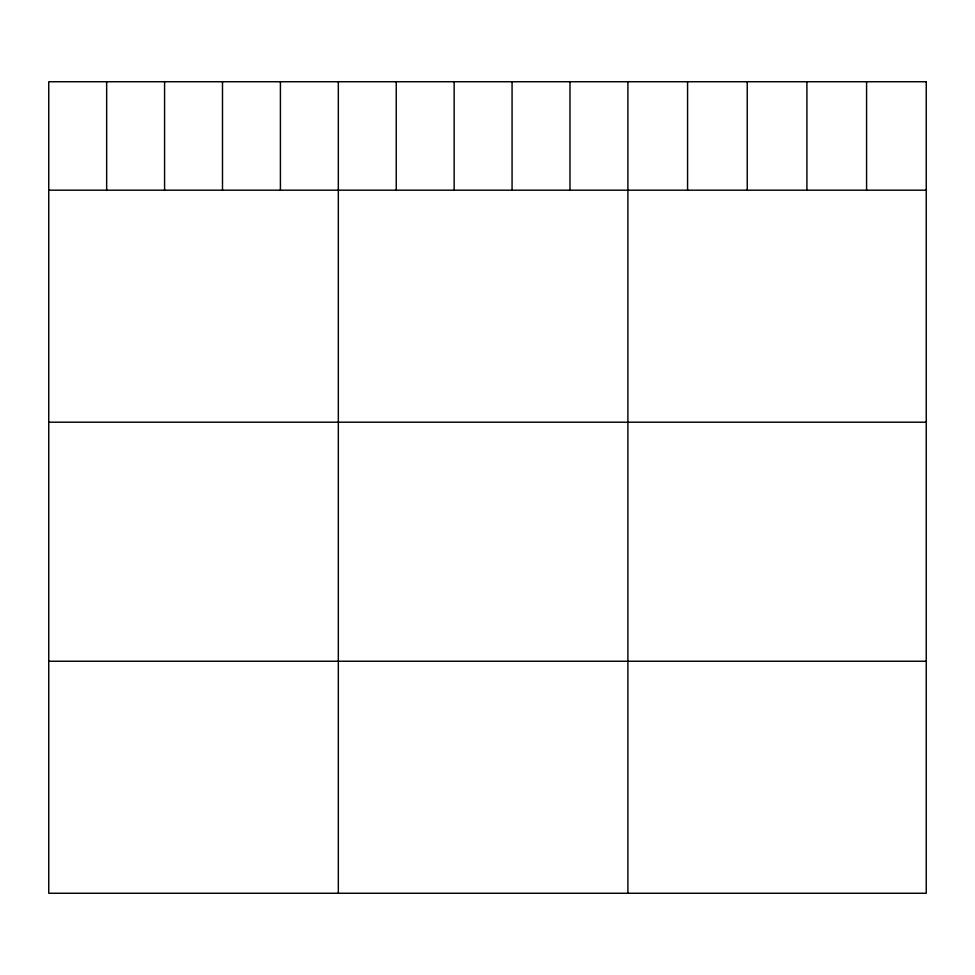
<?xml version="1.0" encoding="UTF-8"?>
<svg xmlns="http://www.w3.org/2000/svg" width="975" height="975" viewBox="0 0 975 975"><rect width="100%" height="100%" fill="white"/><g stroke="black" fill="none" stroke-linecap="round" stroke-linejoin="round"><path stroke-width="1.46" d="M48.75 190.186L926.25 190.186M48.75 422.199L926.25 422.199M48.75 661.245L926.25 661.245M866.58 81.742L866.58 190.186M806.91 81.742L806.91 190.186M747.24 81.742L747.24 190.186M687.57 81.742L687.57 190.186M627.9 81.742L627.9 893.258M569.985 81.742L569.985 190.186M512.07 81.742L512.07 190.186M454.155 81.742L454.155 190.186M396.24 81.742L396.24 190.186M338.325 81.742L338.325 893.258M280.41 81.742L280.41 190.186M222.495 81.742L222.495 190.186M164.58 81.742L164.58 190.186M106.665 81.742L106.665 190.186M926.25 81.742L48.75 81.742L48.75 893.258L926.25 893.258L926.25 81.742"/></g></svg>
